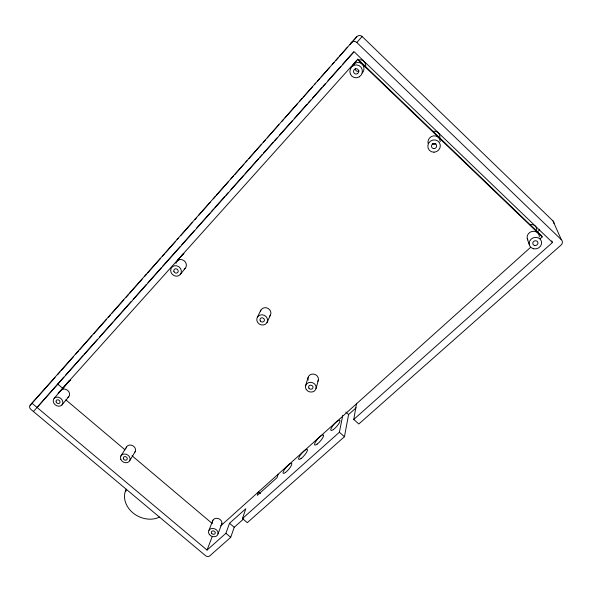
<?xml version="1.0" encoding="UTF-8"?>
<svg xmlns="http://www.w3.org/2000/svg" width="592" height="592" viewBox="0 0 592 592"><rect width="100%" height="100%" fill="white"/><g stroke="black" fill="none" stroke-linecap="round" stroke-linejoin="round"><path stroke-width="0.89" d="M243.756 518.807L234.24 527.272L230.71 537.344L209.812 555.836A3.175 2.568 22.1 0 1 205.454 555.607L30.895 409.398A3.315 2.716 36.6 0 1 30.162 405.239L356.71 36.83A4.033 3.826 -73.4 0 1 362.149 36.534L552.987 220.934L561.357 239.708A4.174 3.752 -20 0 1 561.031 245.088L358.833 423.983L353.75 419.454L356.569 403.278M31.968 403.204L207.052 550.086L225.915 533.288L229.526 523.276L245.806 508.713L242.439 518.57L247.278 522.684L344.44 436.718L348.592 414.555L356.162 407.77M242.439 518.57L339.386 432.249L342.716 415.547M316.039 388.559L318.333 380.175M305.561 385.858L308.055 377.541M278.092 474.273L277.086 477.618L257.335 495.334L258.46 491.922L260.473 493.654M218.034 533.895L221.859 523.668M207.052 550.086L212.276 536.419M208.946 530.321L212.935 520.161M267.051 322.499A5.513 5.047 25.3 0 0 261.849 314.774A5.513 5.047 25.3 0 0 257.668 322.448A5.513 5.047 25.3 0 0 267.051 322.499L270.359 315.255M257.32 317.342L260.82 310.193M129.729 460.709L135.205 451.637M120.849 456.062L126.488 447.064M61.642 389.854L68.872 381.211L70.759 380.101M68.287 382.114L68.872 381.211M181.137 256.558L183.89 253.287L180.545 257.143M542.161 236.941L541.761 235.89L357.857 59.163L357.553 59.563L542.161 236.941L540.104 238.791M180.168 274.636A5.565 5.054 39.3 0 0 176.875 265.838A5.565 5.054 39.3 0 0 170.992 272.327A5.565 5.054 39.3 0 0 180.168 274.636L185.207 268.317M61.931 404.958A5.113 4.24 35.9 0 0 58.556 397.284A5.113 4.24 35.9 0 0 53.613 402.73A5.113 4.24 35.9 0 0 61.931 404.958L68.702 396.788M182.913 254.109L177.94 260.006L178.932 259.178M177.215 261.087L179.435 258.46M62.752 388.559L69.715 380.523M59.296 391.919L58.105 393.295L357.857 59.163M54.124 398.372L61.05 390.313M37.044 407.466L63.788 377.148M55.049 377.518L30.162 405.239M57.505 374.751L59.955 371.983M61.183 370.599L73.445 356.747M75.894 353.979L78.351 351.204M79.58 349.82L91.841 335.975M93.677 333.895L106.553 319.354M108.395 317.275L110.23 315.203M112.073 313.124L123.721 299.966M126.177 297.199L128.627 294.424M129.855 293.04L142.117 279.195M144.566 276.42L146.409 274.348M147.637 272.956L160.513 258.415M162.349 256.343L164.798 253.568M166.026 252.185L175.225 241.802M177.067 239.723L178.288 238.339M180.745 235.564L192.393 222.414M194.842 219.639L196.685 217.56M198.527 215.488L210.175 202.331M213.238 198.868L215.081 196.788M216.302 195.404L228.571 181.559M231.021 178.784L233.47 176.016M234.698 174.633L243.897 164.243M245.732 162.171L246.96 160.78M248.803 158.708L261.065 144.855M263.514 142.087L265.357 140.008M267.192 137.929L278.847 124.771M281.91 121.316L283.753 119.236M284.974 117.852L297.236 104M299.693 101.232L302.142 98.464M303.37 97.073L312.569 86.691M314.404 84.612L315.632 83.228M317.475 81.148L319.924 78.381M321.153 76.997L329.737 67.303M332.186 64.528L334.029 62.456M335.864 60.377L338.321 57.609M339.542 56.225L347.519 47.219M349.968 44.452L356.71 36.83M65.631 375.084L82.828 355.785M84.057 354.408L97.576 339.238M99.419 337.174L112.931 322.011M114.16 320.627L131.357 301.328M133.2 299.263L146.106 284.789M147.948 282.717L161.461 267.554M162.689 266.178L179.887 246.879M181.737 244.807L194.635 230.332M196.477 228.268L209.99 213.105M211.218 211.721L213.675 208.969M214.903 207.592L224.731 196.559M225.966 195.182L228.423 192.422M230.88 189.669L243.778 175.195M245.007 173.811L258.519 158.649M259.747 157.272L262.204 154.512M263.433 153.136L273.267 142.11M274.496 140.726L276.952 137.973M279.409 135.213L292.307 120.738M294.15 118.674L307.048 104.199M308.277 102.816L310.733 100.063M312.576 97.991L321.796 87.653M323.025 86.277L325.482 83.516M327.938 80.764L340.837 66.289M342.679 64.217L353.735 51.815M33.426 411.521L354.12 51.763L552.462 242.513L353.75 419.454M350.975 42.824A4.314 4.107 -74.6 0 1 356.806 42.506L362.149 36.534M537.669 231.65L539.726 229.792M220.69 525.866L530.484 247.434M62.234 388.937L63.092 388.241M225.915 533.288L230.71 537.344M65.853 399.844L124.993 449.809M132.038 455.759L212.306 523.58M229.526 523.276L234.24 527.272M57.646 384.045L63.285 388.818M339.386 432.249L344.44 436.718M345.839 412.106L348.592 414.555M356.806 42.506L561.357 239.708M551.766 240.826L552.462 242.513M527.243 238.509L529.278 244.718M527.79 239.864A6.186 5.624 -19.6 0 1 531.905 231.465A6.186 5.624 -19.6 0 1 539.342 236.867M126.163 448.092A4.921 4.107 29.8 0 1 132.704 445.672A4.921 4.107 29.8 0 1 134.576 452.503M175.935 263.403A5.461 4.973 39.6 0 1 183.905 260.547A5.461 4.973 39.6 0 1 184.201 269.145M308.18 380.027A5.306 4.758 16.6 0 1 313.656 374.092A5.306 4.758 16.6 0 1 317.86 381.329M352.492 65.89A6.342 6.098 -72.5 0 1 361.475 63.573A6.342 6.098 -72.5 0 1 362.297 73.031M359.189 70.981A2.62 2.516 -72.5 0 1 355.407 68.228M60.458 391.231A5.017 4.181 36 0 1 67.695 390.431A5.017 4.181 36 0 1 67.851 397.476M428.171 143.634A6.209 5.95 -36.1 0 1 433.329 135.901A6.209 5.95 -36.1 0 1 440.204 141.673M435.853 143.582A2.568 2.457 -36.1 0 1 432.286 143.701M212.506 522.188A4.84 3.981 22.1 0 1 218.048 518.481A4.84 3.981 22.1 0 1 221.489 524.638M260.376 311.414A5.402 4.965 25.4 0 1 267.961 308.343A5.402 4.965 25.4 0 1 269.582 316.298M358.138 60.007A6.186 5.942 -72 0 1 365.627 67.199M354.031 64.587A6.186 5.942 -72 0 1 356.717 60.702M529.492 224.657A6.031 5.498 -20.4 0 1 536.752 229.925M432.471 131.431A6.061 5.809 -37.6 0 1 439.738 138.41M552.987 220.934A3.9 3.53 -22 0 1 553.971 223.45M361.09 62.73A6.32 6.075 -72.4 0 1 363.377 64.935M352.81 65.46A6.32 6.075 -72.4 0 1 354.985 63.041M437.059 135.731A6.186 5.927 -36.4 0 1 439.279 137.862M536.137 230.932A6.157 5.602 -19.7 0 1 538.269 232.982M159.507 517.075A22.814 18.678 27 0 1 132.867 512.813A22.814 18.678 27 0 1 126.222 489.192M125.859 491.286A22.74 18.641 27 0 1 126.288 489.702M533.481 248.751A6.32 5.735 -18.9 0 0 541.51 241.566A6.32 5.735 -18.9 0 0 531.179 239.079A6.32 5.735 -18.9 0 0 533.481 248.751M534.598 245.465A2.612 2.368 -18.9 0 0 537.913 242.491A2.612 2.368 -18.9 0 0 533.644 241.469A2.612 2.368 -18.9 0 0 534.598 245.465M120.827 459.355A5.01 4.159 29.7 0 0 129.093 461.59A5.01 4.159 29.7 0 0 125.963 454.19A5.01 4.159 29.7 0 0 120.827 459.355M123.447 458.793A2.072 1.717 29.7 0 0 126.866 459.71A2.072 1.717 29.7 0 0 125.563 456.654A2.072 1.717 29.7 0 0 123.447 458.793M173.93 271.521A2.301 2.087 39.3 0 0 177.726 272.468A2.301 2.087 39.3 0 0 176.357 268.835A2.301 2.087 39.3 0 0 173.93 271.521M306.271 389.551A5.409 4.832 16.8 0 0 315.558 389.728A5.409 4.832 16.8 0 0 310.578 382.314A5.409 4.832 16.8 0 0 306.271 389.551M308.928 388.182A2.235 1.998 16.8 0 0 312.761 388.248A2.235 1.998 16.8 0 0 310.696 385.192A2.235 1.998 16.8 0 0 308.928 388.182M359.388 76.782A6.475 6.231 -72.9 0 0 359.115 65.616A6.475 6.231 -72.9 0 0 349.872 71.654A6.475 6.231 -72.9 0 0 359.388 76.782M357.464 73.608A2.679 2.575 -72.9 0 0 357.353 68.998A2.679 2.575 -72.9 0 0 353.535 71.491A2.679 2.575 -72.9 0 0 357.464 73.608M56.21 402.116A2.109 1.754 35.9 0 0 59.644 403.026A2.109 1.754 35.9 0 0 58.245 399.859A2.109 1.754 35.9 0 0 56.21 402.116M434.025 152.211A6.342 6.083 -34.8 0 0 439.516 142.798A6.342 6.083 -34.8 0 0 428.682 143.131A6.342 6.083 -34.8 0 0 434.025 152.211M434.054 148.607A2.62 2.509 -34.8 0 0 436.319 144.714A2.62 2.509 -34.8 0 0 431.842 144.855A2.62 2.509 -34.8 0 0 434.054 148.607M209.353 534.465A4.928 4.026 22.2 0 0 217.649 534.879A4.928 4.026 22.2 0 0 212.898 528.434A4.928 4.026 22.2 0 0 209.353 534.465M211.67 533.377A2.035 1.665 22.2 0 0 215.096 533.54A2.035 1.665 22.2 0 0 213.127 530.876A2.035 1.665 22.2 0 0 211.67 533.377M260.317 320.968A2.279 2.087 25.3 0 0 264.195 320.982A2.279 2.087 25.3 0 0 262.041 317.793A2.279 2.087 25.3 0 0 260.317 320.968M333.577 429.422A6.727 1.739 -48.6 0 0 339.971 420.542A6.727 1.739 -48.6 0 0 332.571 426.062A6.727 1.739 -48.6 0 0 333.577 429.422M317.186 444.096A6.66 1.702 -49 0 0 323.587 435.238A6.66 1.702 -49 0 0 316.394 440.596A6.66 1.702 -49 0 0 317.186 444.096M301.091 458.511A6.601 1.665 -49.3 0 0 307.5 449.683A6.601 1.665 -49.3 0 0 300.507 454.871A6.601 1.665 -49.3 0 0 301.091 458.511M285.433 472.534A6.549 1.628 -49.7 0 0 291.856 463.728A6.549 1.628 -49.7 0 0 285.048 468.753A6.549 1.628 -49.7 0 0 285.433 472.534"/></g></svg>
